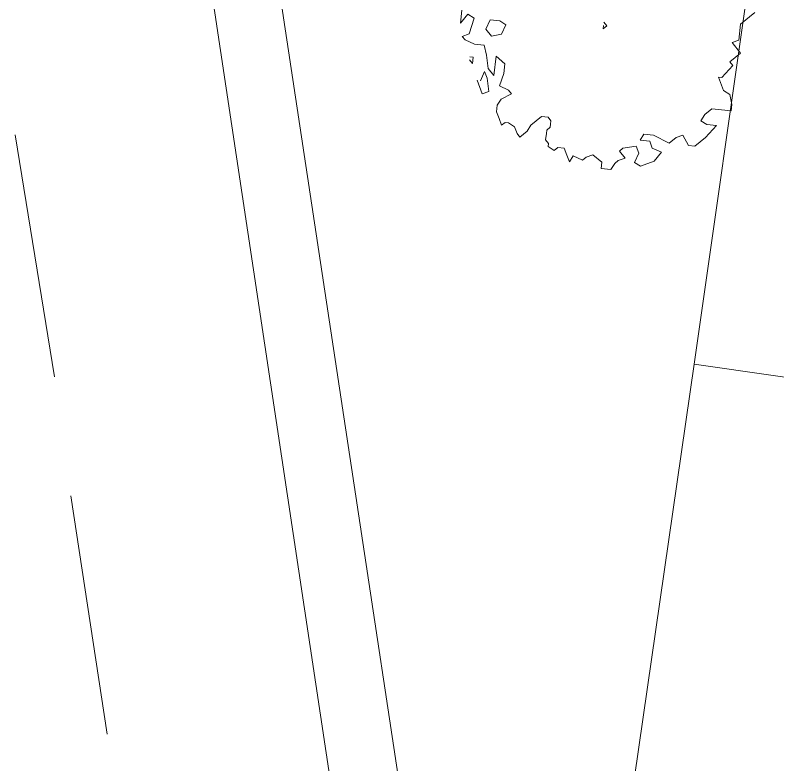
# Model space of a CAD drawing. Header units: metres. Extents: x -977055 to 805873, y -1033982 to 242021.
# Drawn here: x 2734.9 to 2747.42, y 1004.5 to 1016.8 of the extents above; entities that cross this region are included whole.
import ezdxf

# ---------------------------------------------------------------- set-up
doc = ezdxf.new("R2010")
doc.units = ezdxf.units.M
for name, color, linetype in [('PDF_acera', 7, 'Continuous'), ('PDF_linea de centro', 7, 'Continuous'), ('PDF_LOTES', 7, 'Continuous'), ('PDF_PLANTAS', 7, 'Continuous')]:
    doc.layers.add(name, color=color, linetype=linetype)

# ---------------------------------------------------------------- blocks, each defined once
blk = doc.blocks.new('CALLE')
at = {"layer": 'PDF_acera', "lineweight": 9}
for points in [[(-27.222048, -303.506784), (-25.570944, -256.302144), (-23.792832, -254.608704), (3.81024, -247.369248)], [(-23.877504, -255.794112), (-23.49648, -255.455424), (4.02192, -248.215968), (-23.49648, -255.455424), (-23.877504, -255.794112), (-24.681888, -256.55616), (-26.332992, -303.591456), (-10.456992, -305.200224), (0.21168, -306.30096), (5.546016, -306.597312), (7.535808, -251.010144), (7.324128, -256.894848)]]:
    blk.add_lwpolyline(points, dxfattribs=at)
at = {"layer": 'PDF_linea de centro', "lineweight": 9}
for points in [[(-9.73728, -248.046624), (-6.646752, -247.199904)], [(-14.309568, -249.232032), (-11.261376, -248.427648)]]:
    blk.add_lwpolyline(points, dxfattribs=at)
at = {"layer": 'PDF_LOTES', "lineweight": 20}
for points in [[(-8.67888, -256.34448), (-9.017568, -265.912416), (-24.97824, -265.362048), (-24.681888, -256.55616), (-23.877504, -255.794112)], [(7.324128, -256.894848), (6.98544, -266.50512), (-9.017568, -265.912416), (-8.67888, -256.34448)]]:
    blk.add_lwpolyline(points, close=True, dxfattribs=at)
at = {"layer": 'PDF_PLANTAS', "lineweight": 9}
for points in [[(-4.402944, -252.830592), (-4.572288, -252.830592), (-4.44528, -252.915264), (-4.487616, -252.999936), (-4.699296, -252.9576), (-4.741632, -252.872928), (-4.783968, -252.915264), (-4.826304, -253.042272), (-4.826304, -253.16928), (-4.953312, -253.211616), (-5.122656, -253.253952), (-5.207328, -253.338624), (-4.953312, -253.338624), (-5.037984, -253.465632), (-5.164992, -253.465632), (-5.334336, -253.423296), (-5.376672, -253.550304), (-5.419008, -253.59264), (-5.50368, -253.465632), (-5.588352, -253.423296), (-5.630688, -253.423296), (-5.673024, -253.423296), (-5.757696, -253.465632), (-5.842368, -253.507968), (-5.800032, -253.550304), (-5.800032, -253.59264), (-5.842368, -253.677312), (-5.92704, -253.719648), (-5.969376, -253.761984), (-5.92704, -253.80432), (-5.884704, -253.846656), (-5.800032, -253.888992), (-5.673024, -254.016), (-5.673024, -254.100672), (-5.71536, -254.143008), (-5.757696, -254.143008), (-5.800032, -254.143008), (-5.842368, -254.100672), (-5.884704, -254.100672), (-5.969376, -254.100672), (-6.011712, -254.143008), (-6.054048, -254.143008), (-6.096384, -254.22768), (-6.054048, -254.270016), (-6.054048, -254.354688), (-6.13872, -254.397024), (-6.223392, -254.43936), (-6.13872, -254.481696), (-6.181056, -254.608704), (-6.13872, -254.65104), (-6.096384, -254.735712), (-6.181056, -254.86272), (-6.265728, -254.86272), (-6.265728, -254.989728), (-6.181056, -255.032064), (-6.13872, -255.0744), (-6.096384, -255.159072), (-6.011712, -255.0744), (-5.969376, -255.116736), (-5.92704, -255.28608), (-6.011712, -255.328416), (-6.13872, -255.28608), (-6.181056, -255.370752), (-6.096384, -255.540096), (-5.969376, -255.624768), (-5.92704, -255.49776), (-5.842368, -255.455424), (-5.842368, -255.328416), (-5.757696, -255.370752), (-5.757696, -255.49776), (-5.842368, -255.70944), (-5.757696, -255.794112), (-5.71536, -255.878784), (-5.842368, -255.963456), (-5.842368, -256.048128), (-5.71536, -256.175136), (-5.546016, -256.302144), (-5.546016, -256.175136), (-5.50368, -256.090464), (-5.419008, -256.1328), (-5.334336, -256.217472), (-5.334336, -256.471488), (-5.249664, -256.471488), (-5.122656, -256.429152), (-5.08032, -256.34448), (-4.910976, -256.259808), (-4.910976, -256.302144), (-4.741632, -256.429152), (-4.699296, -256.386816), (-4.572288, -256.513824), (-4.44528, -256.386816), (-4.402944, -256.471488), (-4.191264, -256.471488), (-4.02192, -256.640832)], [(-5.037984, -252.999936), (-5.08032, -253.042272), (-4.995648, -253.042272), (-4.995648, -252.999936)], [(-5.292, -253.126944), (-5.461344, -253.211616), (-5.419008, -253.296288), (-5.249664, -253.253952), (-5.164992, -253.211616), (-5.292, -253.16928)], [(-4.402944, -254.693376), (-4.44528, -254.693376), (-4.402944, -254.735712), (-4.360608, -254.693376)]]:
    blk.add_lwpolyline(points, dxfattribs=at)
blk.add_lwpolyline([(-4.487616, -253.211616), (-4.614624, -253.16928), (-4.699296, -253.253952), (-4.65696, -253.38096), (-4.529952, -253.423296), (-4.487616, -253.338624)], close=True, dxfattribs=at)

msp = doc.modelspace()

# ---------------------------------------------------------------- block references
at = {"xscale": 1.255773352820658, "yscale": 1.255773352820658, "zscale": 1.255773352820658, "rotation": 83.85573648860341}
msp.add_blockref('CALLE', (2427.15058, 1056.36283, 1015.371), dxfattribs=at)

doc.saveas('drawing.dxf')
